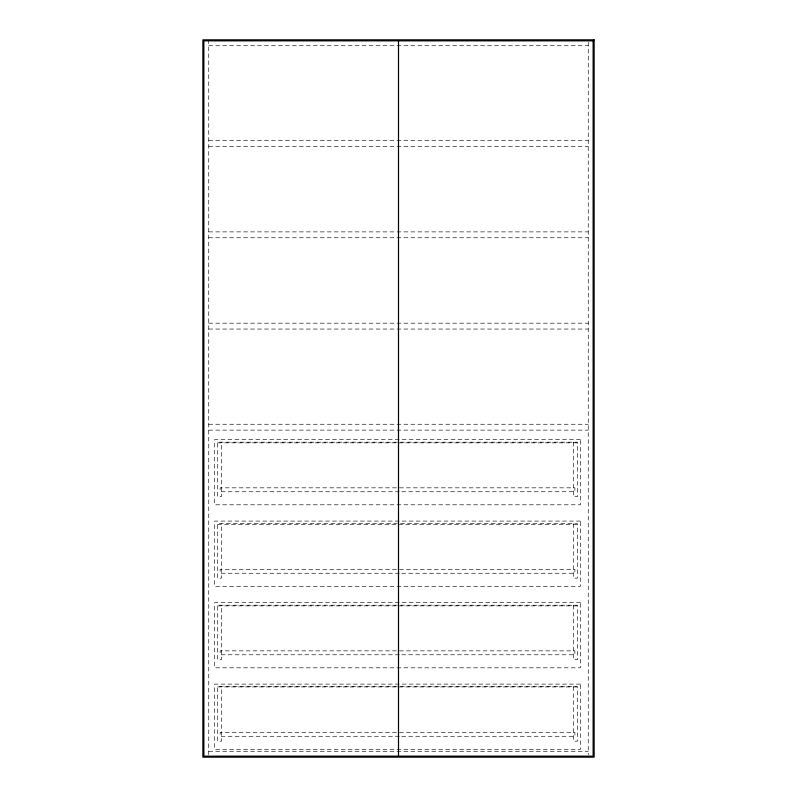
<?xml version="1.0" encoding="UTF-8"?>
<svg xmlns="http://www.w3.org/2000/svg" width="797" height="797" viewBox="0 0 797 797"><rect width="100%" height="100%" fill="white"/><g stroke="black" fill="none" stroke-linecap="round" stroke-linejoin="round"><path stroke-width="0.6" stroke-dasharray="3.98 2.99" d="M208.744 45.718L588.256 45.718M208.744 140.601L588.256 140.601M208.744 146.469L588.256 146.469M208.744 231.887L588.256 231.887M208.744 237.755L588.256 237.755M208.744 323.183L588.256 323.183M208.744 329.051L588.256 329.051M208.744 424.253L588.256 424.253M208.744 430.131L588.256 430.131M217.541 442.843L577.496 442.843M399.387 491.749L220.151 491.749L220.151 487.834L574.886 487.834L574.886 491.749L400.632 491.749M217.541 524.356L577.496 524.356M399.387 573.262L220.151 573.262L220.151 569.347L574.886 569.347L574.886 573.262L400.632 573.262M217.541 605.869L577.496 605.869M399.387 654.775L220.151 654.775L220.151 650.86L574.886 650.86L574.886 654.775L400.632 654.775M217.541 686.924L577.496 686.924M399.387 736.279L220.151 736.279L220.151 732.373L574.886 732.373L574.886 736.279L400.632 736.279M208.744 751.282L588.256 751.282M588.256 42.201L588.256 754.799M573.591 442.186L573.591 496.641L577.496 496.641L577.496 442.186L217.541 442.186L217.541 496.641L221.456 496.641L221.456 442.186M573.591 523.699L573.591 578.154L577.496 578.154L577.496 523.699L217.541 523.699L217.541 578.154L221.456 578.154L221.456 523.699M573.591 605.212L573.591 659.667L577.496 659.667L577.496 605.212L217.541 605.212L217.541 659.667L221.456 659.667L221.456 605.212M573.591 686.725L573.591 741.17L577.496 741.17L577.496 686.725L217.541 686.725L217.541 741.17L221.456 741.17L221.456 686.725M208.744 39.85L208.744 754.799M580.435 439.585L214.612 439.585L214.612 504.79L580.435 504.79L580.435 439.585M580.435 521.089L214.612 521.089L214.612 586.303L580.435 586.303L580.435 521.089M580.435 602.602L214.612 602.602L214.612 667.816L580.435 667.816L580.435 602.602M580.435 684.115L214.612 684.115L214.612 749.329L580.435 749.329L580.435 684.115"/><path stroke-width="1.2" d="M398.5 40.826L398.5 756.174M594.124 39.85L202.876 39.85L202.876 757.15L594.124 757.15L594.124 39.85M593.147 40.826L203.853 40.826L203.853 756.174L593.147 756.174L593.147 40.826"/></g></svg>
